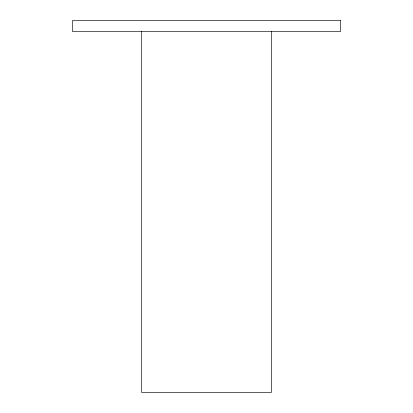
<?xml version="1.0" encoding="UTF-8"?>
<svg xmlns="http://www.w3.org/2000/svg" width="413" height="413" viewBox="0 0 413 413"><rect width="100%" height="100%" fill="white"/><g stroke="black" fill="none" stroke-linecap="round" stroke-linejoin="round"><path stroke-width="0.62" d="M271.465 31.434L271.465 392.35L141.535 392.35L141.535 31.434M340.637 20.65L72.363 20.65L72.363 31.434L340.637 31.434L340.637 20.65"/></g></svg>
